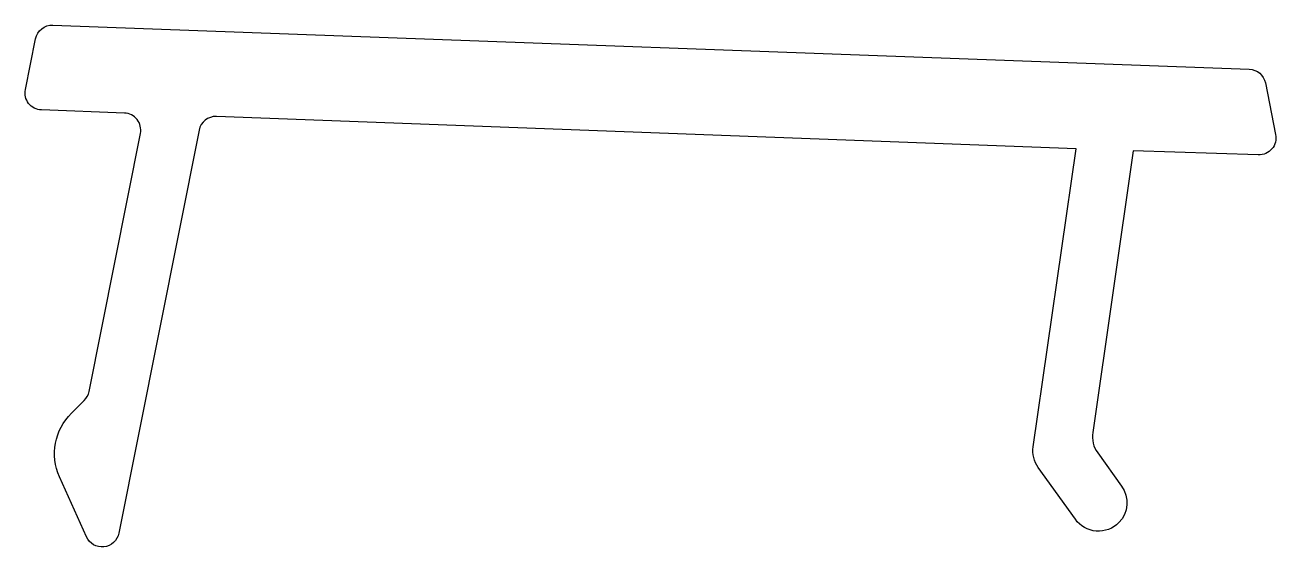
# Model space of a CAD drawing. Extents: x 170 to 192, y 233.5 to 242.7.
import ezdxf

# ---------------------------------------------------------------- set-up
doc = ezdxf.new("R2010")
doc.units = 0
doc.layers.add('ANA', color=220, linetype='CONTINUOUS')

msp = doc.modelspace()

# ---------------------------------------------------------------- linework, layer by layer
at = {"layer": 'ANA', "color": 7}
msp.add_lwpolyline([(188.489, 240.552), (173.36, 241.12, 0.368298), (173.055, 240.878), (171.642, 233.789, -0.730089), (171.074, 233.725), (170.6, 234.78, -0.31295), (170.809, 235.901), (171.035, 236.125, 0.149635), (171.119, 236.28), (172.024, 240.822, 0.46167), (171.741, 241.18), (170.281, 241.235, -0.46163), (169.998, 241.594), (170.177, 242.487, -0.368335), (170.483, 242.728), (191.534, 241.951, -0.34676), (191.817, 241.71), (191.998, 240.803, -0.485046), (191.693, 240.444), (189.494, 240.514), (188.779, 235.564, 0.193473), (188.867, 235.202), (189.287, 234.616, -0.362912), (189.239, 233.976, -0.467446), (188.474, 234.034), (187.82, 234.947, -0.193473), (187.732, 235.309)], format="xyb", close=True, dxfattribs=at)

doc.saveas('drawing.dxf')
